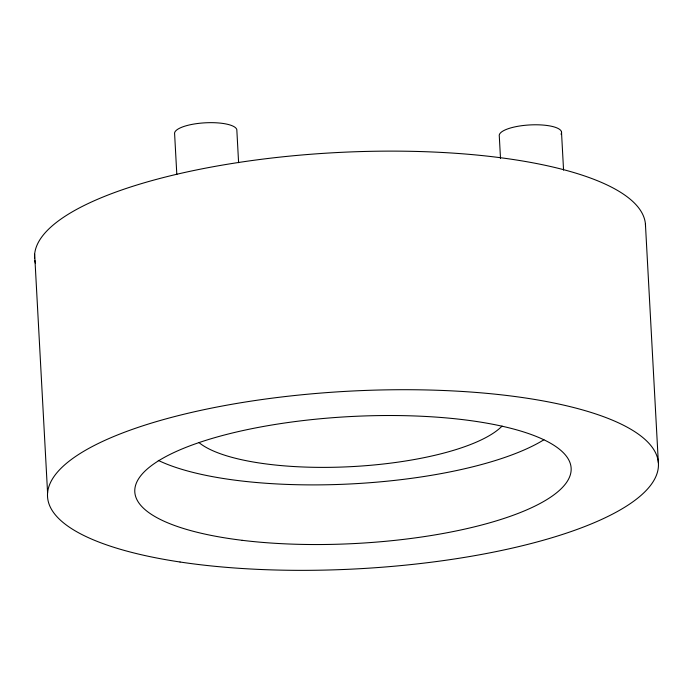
<?xml version="1.0" encoding="UTF-8"?>
<svg xmlns="http://www.w3.org/2000/svg" width="693" height="693" viewBox="0 0 693 693"><rect width="100%" height="100%" fill="white"/><g stroke="black" fill="none" stroke-linecap="round" stroke-linejoin="round"><path stroke-width="1.04" d="M645.426 224.09L658.35 462.673M561.486 131.809L563.565 170.149M500.511 158.558L499.298 136.192A31.211 9.078 -3.1 0 1 532.241 124.835A31.211 9.078 -3.1 0 1 561.001 134.199M238.6 162.699L236.815 129.678A31.211 9.078 -3.1 0 0 203.491 122.921A31.211 9.078 -3.1 0 0 174.627 134.061L176.819 174.532M34.65 254.218L47.574 492.801M35.438 263.349A305.899 88.929 -3.1 0 1 34.815 260.325M34.598 258.298A305.899 88.929 -3.1 0 1 336.781 152.564A305.899 88.929 -3.1 0 1 645.521 226.117M502.061 426.091A159.191 46.275 -3.1 0 1 352.408 466.58A159.191 46.275 -3.1 0 1 199.004 442.602M543.901 439.769A218.503 63.522 -3.1 0 1 352.616 483.835A218.503 63.522 -3.1 0 1 158.255 460.377M180.041 562.006A305.899 88.929 -3.1 0 0 657.518 471.872A305.899 88.929 -3.1 0 0 221.31 406.202A305.899 88.929 -3.1 0 0 180.041 562.006M242.16 540.315A218.503 63.522 -3.1 0 0 571.153 469.785A218.503 63.522 -3.1 0 0 245.547 429.989A218.503 63.522 -3.1 0 0 242.16 540.315"/></g></svg>
